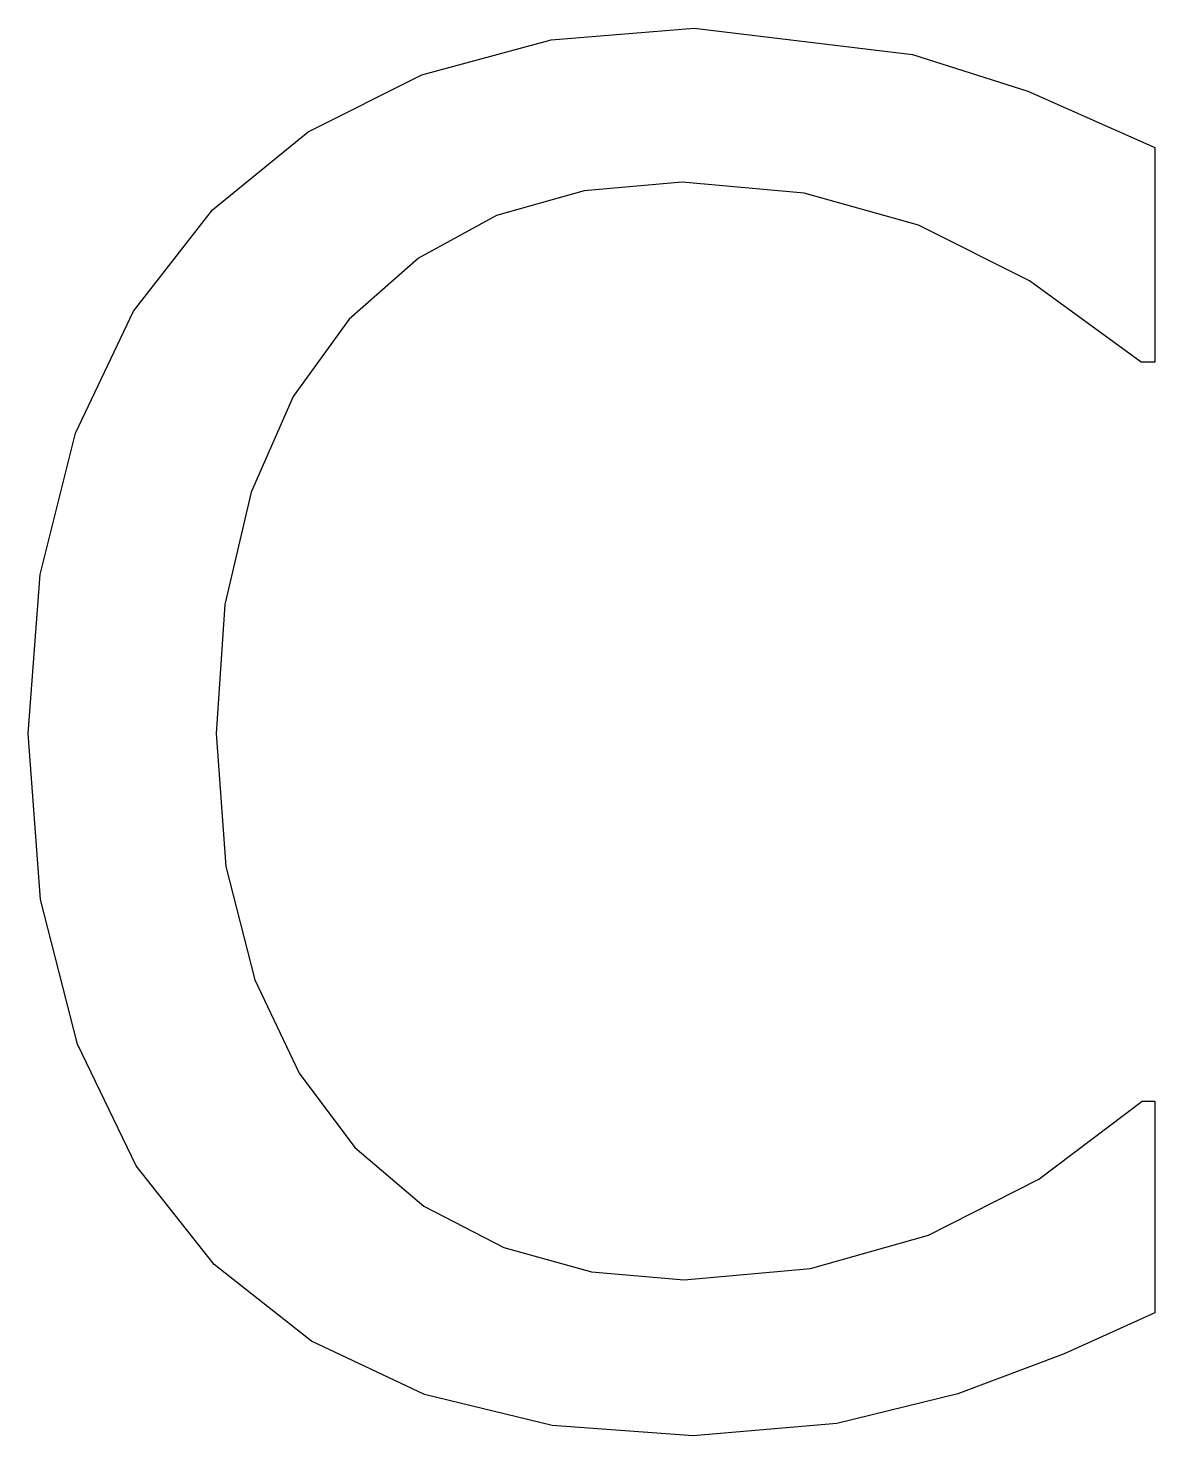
# Model space of a CAD drawing. Header units: metres. Extents: x -76 to 76, y 0 to 190.
import ezdxf

# ---------------------------------------------------------------- set-up
doc = ezdxf.new("R2010")
doc.units = ezdxf.units.M

msp = doc.modelspace()

# ---------------------------------------------------------------- linework, layer by layer
at = {"layer": 'COMPONENT0'}
for p, q in [((-5.44, 188.77), (13.88, 190.35)), ((13.88, 190.35), (43.42, 186.77)), ((-22.95, 184.05), (-5.44, 188.77)), ((43.42, 186.77), (58.98, 181.83)), ((-38.32, 176.34), (-22.95, 184.05)), ((58.98, 181.83), (76.18, 174.19)), ((-51.26, 165.8), (-38.32, 176.34)), ((76.18, 174.19), (76.18, 145.2)), ((12.27, 169.5), (-0.97, 168.37)), ((28.77, 168.05), (12.27, 169.5)), ((-0.97, 168.37), (-12.83, 165)), ((44.22, 163.7), (28.77, 168.05)), ((-61.93, 152.07), (-51.26, 165.8)), ((-12.83, 165), (-23.39, 159.24)), ((59.21, 156.17), (44.22, 163.7)), ((-23.39, 159.24), (-32.75, 150.99)), ((74.32, 145.2), (59.21, 156.17)), ((-69.76, 135.57), (-61.93, 152.07)), ((-32.75, 150.99), (-40.32, 140.52)), ((76.18, 145.2), (74.32, 145.2)), ((-40.32, 140.52), (-46.01, 127.62)), ((-74.57, 116.48), (-69.76, 135.57)), ((-46.01, 127.62), (-49.58, 112.4)), ((-76.18, 94.99), (-74.57, 116.48)), ((-49.58, 112.4), (-50.76, 94.99)), ((-74.51, 72.52), (-76.18, 94.99)), ((-50.76, 94.99), (-49.45, 76.98)), ((-49.45, 76.98), (-45.52, 61.68)), ((-69.51, 52.98), (-74.51, 72.52)), ((-45.52, 61.68), (-39.52, 49.04)), ((-61.56, 36.5), (-69.51, 52.98)), ((-39.52, 49.04), (-32.01, 38.98)), ((60.51, 34.7), (74.45, 45.27)), ((74.45, 45.27), (76.18, 45.27)), ((76.18, 45.27), (76.18, 16.65)), ((-32.01, 38.98), (-22.65, 31.04)), ((-51.01, 23.19), (-61.56, 36.5)), ((45.58, 27.14), (60.51, 34.7)), ((-22.65, 31.04), (-11.84, 25.47)), ((29.61, 22.61), (45.58, 27.14)), ((-11.84, 25.47), (0.02, 22.19)), ((-37.86, 12.81), (-51.01, 23.19)), ((0.02, 22.19), (12.52, 21.09)), ((12.52, 21.09), (29.61, 22.61)), ((76.18, 16.65), (63.9, 11.1)), ((-22.58, 5.61), (-37.86, 12.81)), ((63.9, 11.1), (49.53, 5.67)), ((-5.32, 1.4), (-22.58, 5.61)), ((49.53, 5.67), (33.18, 1.67)), ((13.75, 0), (-5.32, 1.4)), ((33.18, 1.67), (13.75, 0))]:
    msp.add_line(p, q, dxfattribs=at)

doc.saveas('drawing.dxf')
